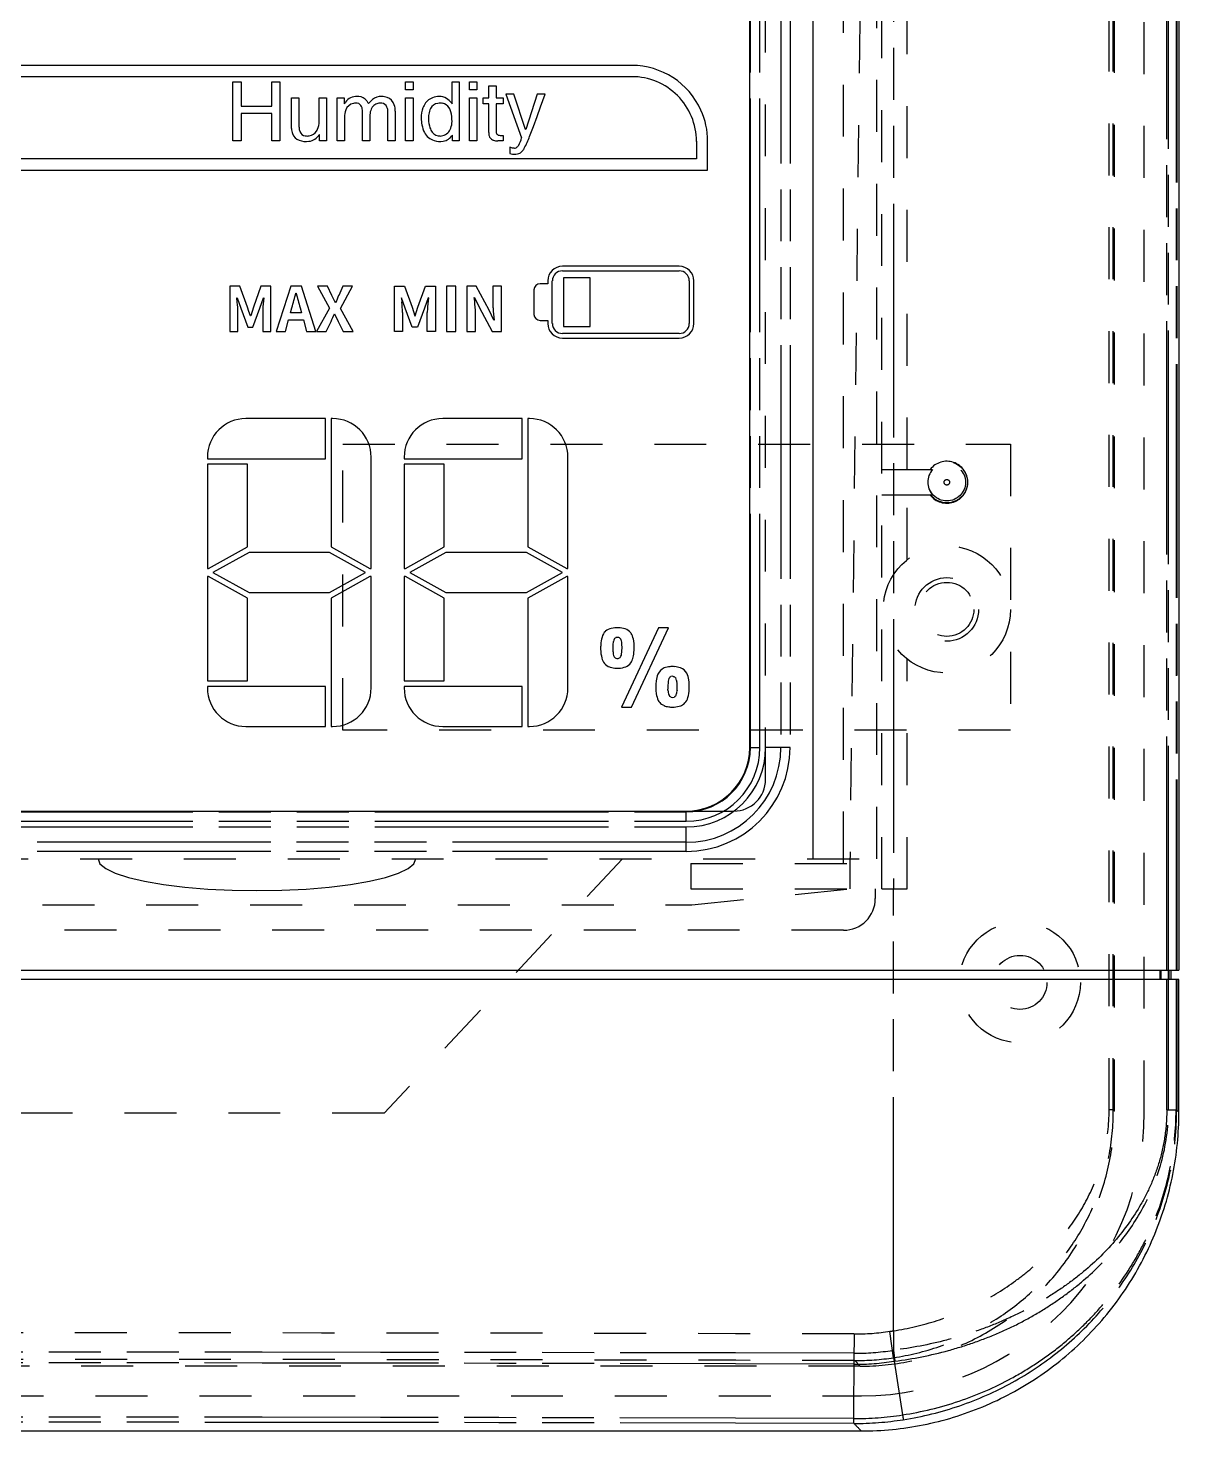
# Model space of a CAD drawing. Header units: millimetres. Extents: x 314 to 590, y -134 to 215.
# Drawn here: x 554.18 to 590.38, y 105.24 to 149.37 of the extents above; entities that cross this region are included whole.
import ezdxf

# ---------------------------------------------------------------- set-up
doc = ezdxf.new("R2010")
doc.units = ezdxf.units.MM
doc.header["$LTSCALE"] = 16.335
doc.linetypes.add('HIDDEN', pattern=[0.2, 0.1, -0.1])
doc.linetypes.add('PHANTOM', pattern=[0.8, 0.45, -0.05, 0.1, -0.05, 0.1, -0.05])
doc.layers.get('0').update_dxf_attribs({"linetype": 'CONTINUOUS'})
doc.layers.add('DEFAULT_2', color=8, linetype='HIDDEN')
doc.layers.add('DEFAULT_3', color=7, linetype='PHANTOM')

msp = doc.modelspace()

# ---------------------------------------------------------------- linework, layer by layer
at = {"color": 7, "linetype": 'Continuous'}
for p, q in [((576.875, 126.739), (576.875, 204.739)), ((590.375, 204.214), (590.375, 119.739)), ((573.169, 148.198), (527.58, 148.198)), ((532.3, 147.846), (573.169, 147.846)), ((560.62, 147.681), (560.873, 147.681)), ((560.62, 145.826), (560.62, 147.681)), ((560.873, 147.681), (560.873, 146.921)), ((561.846, 147.681), (562.099, 147.681)), ((561.846, 146.921), (561.846, 147.681)), ((562.099, 147.681), (562.099, 145.826)), ((566.051, 147.681), (566.284, 147.681)), ((566.051, 147.427), (566.051, 147.681)), ((566.284, 147.427), (566.051, 147.427)), ((566.284, 147.681), (566.284, 147.427)), ((567.51, 147.681), (567.733, 147.681)), ((567.51, 146.991), (567.51, 147.681)), ((567.733, 147.681), (567.733, 145.826)), ((568.057, 147.681), (568.29, 147.681)), ((568.057, 147.427), (568.057, 147.681)), ((568.29, 147.427), (568.057, 147.427)), ((568.29, 147.681), (568.29, 147.427)), ((568.665, 147.559), (568.898, 147.559)), ((568.665, 147.184), (568.665, 147.559)), ((568.898, 147.559), (568.898, 147.184)), ((562.464, 147.184), (562.697, 147.184)), ((562.464, 146.212), (562.464, 147.184)), ((562.697, 147.184), (562.697, 146.282)), ((563.336, 147.184), (563.558, 147.184)), ((563.336, 146.434), (563.336, 147.184)), ((563.558, 147.184), (563.558, 145.826)), ((563.893, 147.184), (564.116, 147.184)), ((563.893, 145.826), (563.893, 147.184)), ((564.116, 147.184), (564.116, 146.991)), ((564.876, 147.012), (564.886, 147.002)), ((566.051, 147.184), (566.284, 147.184)), ((566.051, 145.826), (566.051, 147.184)), ((566.284, 147.184), (566.284, 145.826)), ((568.057, 147.184), (568.29, 147.184)), ((568.057, 145.826), (568.057, 147.184)), ((568.29, 147.184), (568.29, 145.826)), ((568.493, 147.184), (568.665, 147.184)), ((568.493, 146.991), (568.493, 147.184)), ((568.665, 146.991), (568.493, 146.991)), ((568.665, 146.09), (568.665, 146.991)), ((568.898, 147.184), (569.121, 147.184)), ((569.121, 146.991), (568.898, 146.991)), ((568.898, 146.991), (568.898, 146.11)), ((569.121, 147.184), (569.121, 146.991)), ((569.456, 147.294), (569.202, 147.294)), ((569.202, 147.294), (569.699, 145.916)), ((569.82, 146.18), (569.456, 147.294)), ((570.185, 147.294), (569.831, 146.18)), ((570.438, 147.294), (570.185, 147.294)), ((570.297, 146.899), (570.366, 147.097)), ((570.366, 147.097), (570.438, 147.294)), ((560.873, 146.921), (561.846, 146.921)), ((561.846, 146.688), (560.873, 146.688)), ((560.873, 146.688), (560.873, 145.826)), ((561.846, 145.826), (561.846, 146.688)), ((564.126, 146.566), (564.126, 145.826)), ((564.693, 145.826), (564.693, 146.759)), ((564.927, 146.647), (564.927, 145.826)), ((565.494, 145.826), (565.494, 146.698)), ((565.727, 146.759), (565.727, 145.826)), ((570.069, 146.277), (570.184, 146.588)), ((570.184, 146.588), (570.297, 146.899)), ((569.831, 146.18), (569.82, 146.18)), ((569.952, 145.967), (570.069, 146.277)), ((560.873, 145.826), (560.62, 145.826)), ((562.099, 145.826), (561.846, 145.826)), ((563.346, 146.019), (563.336, 146.029)), ((563.346, 145.826), (563.346, 146.019)), ((563.558, 145.826), (563.346, 145.826)), ((564.126, 145.826), (563.893, 145.826)), ((564.927, 145.826), (564.693, 145.826)), ((565.727, 145.826), (565.494, 145.826)), ((566.284, 145.826), (566.051, 145.826)), ((567.521, 145.826), (567.521, 146.009)), ((567.733, 145.826), (567.521, 145.826)), ((568.29, 145.826), (568.057, 145.826)), ((569.121, 145.826), (568.949, 145.826)), ((569.03, 145.999), (569.121, 145.999)), ((569.121, 145.999), (569.121, 145.826)), ((575.198, 145.811), (575.198, 145.257)), ((575.551, 144.904), (575.551, 145.816)), ((575.198, 145.257), (532.212, 145.257)), ((569.324, 145.633), (569.324, 145.43)), ((569.775, 145.58), (569.782, 145.591)), ((532.269, 144.904), (575.551, 144.904)), ((574.655, 141.88), (570.983, 141.88)), ((570.983, 141.737), (574.655, 141.737)), ((560.838, 141.255), (560.522, 141.255)), ((560.522, 141.255), (560.522, 139.831)), ((561.08, 140.589), (560.838, 141.255)), ((561.5, 141.255), (561.263, 140.589)), ((561.816, 141.255), (561.5, 141.255)), ((561.816, 139.831), (561.816, 141.255)), ((562.439, 141.255), (561.983, 139.831)), ((562.774, 141.255), (562.439, 141.255)), ((563.232, 139.831), (562.774, 141.255)), ((563.592, 141.255), (563.277, 141.255)), ((563.277, 141.255), (563.652, 140.566)), ((563.735, 140.961), (563.592, 141.255)), ((564.079, 141.255), (563.945, 140.961)), ((564.004, 140.552), (564.38, 141.255)), ((564.38, 141.255), (564.079, 141.255)), ((565.698, 141.255), (566.014, 141.255)), ((565.698, 139.831), (565.698, 141.255)), ((566.014, 141.255), (566.256, 140.589)), ((566.439, 140.589), (566.676, 141.255)), ((566.676, 141.255), (566.992, 141.255)), ((566.992, 141.255), (566.992, 139.831)), ((567.627, 141.255), (567.342, 141.255)), ((567.342, 141.255), (567.342, 139.831)), ((567.627, 139.831), (567.627, 141.255)), ((568.268, 141.255), (567.977, 141.255)), ((567.977, 141.255), (567.977, 139.831)), ((568.682, 140.497), (568.268, 141.255)), ((569.067, 141.255), (568.797, 141.255)), ((568.797, 141.255), (568.797, 140.685)), ((569.067, 139.831), (569.067, 141.255)), ((570.522, 141.33), (570.281, 141.33)), ((570.522, 141.419), (570.522, 141.33)), ((570.665, 140.081), (570.665, 141.419)), ((571.853, 141.52), (571.019, 141.52)), ((571.019, 141.52), (571.019, 139.98)), ((571.853, 139.98), (571.853, 141.52)), ((574.973, 141.419), (574.973, 140.081)), ((575.116, 140.081), (575.116, 141.419)), ((560.741, 140.891), (560.749, 140.891)), ((560.756, 140.751), (560.741, 140.891)), ((560.749, 140.891), (560.863, 140.558)), ((561.467, 140.558), (561.583, 140.891)), ((561.583, 140.891), (561.592, 140.891)), ((562.597, 141.038), (562.607, 141.038)), ((563.841, 140.735), (563.735, 140.961)), ((565.925, 140.891), (565.918, 140.891)), ((565.918, 140.891), (565.932, 140.751)), ((566.039, 140.558), (565.925, 140.891)), ((566.759, 140.891), (566.643, 140.558)), ((566.768, 140.891), (566.759, 140.891)), ((568.212, 140.897), (568.222, 140.897)), ((568.223, 140.778), (568.212, 140.897)), ((568.222, 140.897), (568.366, 140.591)), ((570.088, 141.138), (570.088, 140.368)), ((560.778, 139.831), (560.778, 140.425)), ((560.863, 140.558), (561.084, 139.96)), ((561.124, 140.453), (561.08, 140.589)), ((561.167, 140.316), (561.124, 140.453)), ((561.219, 140.453), (561.177, 140.316)), ((561.263, 140.589), (561.219, 140.453)), ((561.248, 139.96), (561.467, 140.558)), ((561.556, 140.425), (561.556, 139.831)), ((562.433, 140.418), (562.476, 140.574)), ((562.772, 140.418), (562.433, 140.418)), ((562.73, 140.574), (562.772, 140.418)), ((563.652, 140.566), (563.252, 139.831)), ((563.81, 140.381), (563.818, 140.381)), ((563.818, 140.381), (563.929, 140.146)), ((563.85, 140.735), (563.841, 140.735)), ((564.405, 139.831), (564.004, 140.552)), ((565.954, 140.425), (565.954, 139.831)), ((566.26, 139.96), (566.039, 140.558)), ((566.256, 140.589), (566.301, 140.453)), ((566.301, 140.453), (566.343, 140.316)), ((566.353, 140.316), (566.395, 140.453)), ((566.395, 140.453), (566.439, 140.589)), ((566.643, 140.558), (566.424, 139.96)), ((566.732, 139.831), (566.732, 140.425)), ((568.247, 139.831), (568.247, 140.402)), ((568.366, 140.591), (568.778, 139.831)), ((568.824, 140.189), (568.682, 140.497)), ((561.084, 139.96), (561.248, 139.96)), ((561.177, 140.316), (561.167, 140.316)), ((562.272, 139.831), (562.372, 140.196)), ((562.372, 140.196), (562.834, 140.196)), ((562.834, 140.196), (562.934, 139.831)), ((563.554, 139.831), (563.706, 140.146)), ((563.929, 140.146), (564.089, 139.831)), ((566.424, 139.96), (566.26, 139.96)), ((566.343, 140.316), (566.353, 140.316)), ((568.834, 140.189), (568.824, 140.189)), ((570.281, 140.176), (570.522, 140.176)), ((570.522, 140.176), (570.522, 140.081)), ((571.019, 139.98), (571.853, 139.98)), ((560.522, 139.831), (560.778, 139.831)), ((561.556, 139.831), (561.816, 139.831)), ((561.983, 139.831), (562.272, 139.831)), ((562.934, 139.831), (563.232, 139.831)), ((563.252, 139.831), (563.554, 139.831)), ((564.089, 139.831), (564.405, 139.831)), ((565.954, 139.831), (565.698, 139.831)), ((566.992, 139.831), (566.732, 139.831)), ((567.342, 139.831), (567.627, 139.831)), ((567.977, 139.831), (568.247, 139.831)), ((568.778, 139.831), (569.067, 139.831)), ((574.655, 139.763), (570.983, 139.763)), ((570.983, 139.62), (574.655, 139.62)), ((563.529, 137.089), (561.028, 137.089)), ((563.529, 135.826), (563.529, 137.089)), ((563.755, 137.089), (563.705, 137.089)), ((563.705, 137.089), (563.705, 133.05)), ((569.719, 137.089), (567.218, 137.089)), ((569.719, 135.826), (569.719, 137.089)), ((569.945, 137.089), (569.895, 137.089)), ((569.895, 137.089), (569.895, 133.05)), ((559.816, 135.876), (559.816, 135.826)), ((559.816, 135.826), (563.529, 135.826)), ((561.078, 135.65), (559.816, 135.65)), ((559.816, 135.65), (559.816, 132.371)), ((561.078, 133.05), (561.078, 135.65)), ((564.968, 132.371), (564.968, 135.876)), ((566.006, 135.876), (566.006, 135.826)), ((566.006, 135.826), (569.719, 135.826)), ((567.268, 135.65), (566.006, 135.65)), ((566.006, 135.65), (566.006, 132.371)), ((567.268, 133.05), (567.268, 135.65)), ((571.158, 132.371), (571.158, 135.876)), ((559.855, 132.371), (561.078, 133.05)), ((561.125, 132.876), (559.989, 132.244)), ((563.658, 132.876), (561.125, 132.876)), ((564.794, 132.244), (563.658, 132.876)), ((563.705, 133.05), (564.928, 132.371)), ((566.045, 132.371), (567.268, 133.05)), ((567.315, 132.876), (566.179, 132.244)), ((569.848, 132.876), (567.315, 132.876)), ((570.984, 132.244), (569.848, 132.876)), ((569.895, 133.05), (571.118, 132.371)), ((559.816, 132.371), (559.855, 132.371)), ((559.855, 132.118), (559.816, 132.118)), ((559.816, 132.118), (559.816, 128.839)), ((561.078, 131.439), (559.855, 132.118)), ((559.989, 132.244), (561.125, 131.613)), ((563.658, 131.613), (564.794, 132.244)), ((564.928, 132.118), (563.705, 131.439)), ((564.928, 132.371), (564.968, 132.371)), ((564.968, 132.118), (564.928, 132.118)), ((564.968, 128.613), (564.968, 132.118)), ((566.006, 132.371), (566.045, 132.371)), ((566.045, 132.118), (566.006, 132.118)), ((566.006, 132.118), (566.006, 128.839)), ((567.268, 131.439), (566.045, 132.118)), ((566.179, 132.244), (567.315, 131.613)), ((569.848, 131.613), (570.984, 132.244)), ((571.118, 132.118), (569.895, 131.439)), ((571.118, 132.371), (571.158, 132.371)), ((571.158, 132.118), (571.118, 132.118)), ((571.158, 128.613), (571.158, 132.118)), ((561.125, 131.613), (563.658, 131.613)), ((567.315, 131.613), (569.848, 131.613)), ((561.078, 128.839), (561.078, 131.439)), ((563.705, 131.439), (563.705, 127.4)), ((567.268, 128.839), (567.268, 131.439)), ((569.895, 131.439), (569.895, 127.4)), ((574.009, 130.509), (572.843, 128.012)), ((573.152, 128.012), (574.316, 130.509)), ((574.316, 130.509), (574.009, 130.509)), ((572.187, 129.941), (572.186, 129.908)), ((572.186, 129.908), (572.186, 129.874)), ((572.186, 129.874), (572.186, 129.866)), ((572.186, 129.866), (572.186, 129.832)), ((572.189, 129.972), (572.187, 129.941)), ((572.569, 129.806), (572.57, 129.775)), ((572.584, 130.078), (572.58, 130.056)), ((572.625, 130.169), (572.611, 130.15)), ((572.643, 130.184), (572.625, 130.169)), ((572.664, 130.195), (572.643, 130.184)), ((572.758, 130.197), (572.734, 130.202)), ((572.779, 130.186), (572.758, 130.197)), ((572.797, 130.173), (572.779, 130.186)), ((572.837, 130.096), (572.832, 130.114)), ((572.579, 129.695), (572.583, 129.672)), ((572.613, 129.591), (572.628, 129.572)), ((572.628, 129.572), (572.646, 129.558)), ((572.646, 129.558), (572.667, 129.548)), ((572.667, 129.548), (572.691, 129.542)), ((572.691, 129.542), (572.713, 129.541)), ((572.713, 129.541), (572.739, 129.543)), ((572.739, 129.543), (572.762, 129.549)), ((572.762, 129.549), (572.782, 129.56)), ((572.782, 129.56), (572.8, 129.576)), ((572.8, 129.576), (572.815, 129.595)), ((572.815, 129.595), (572.825, 129.614)), ((573.19, 129.514), (573.198, 129.536)), ((572.467, 129.274), (572.49, 129.266)), ((574.333, 128.907), (574.343, 128.926)), ((574.343, 128.926), (574.358, 128.945)), ((574.358, 128.945), (574.376, 128.96)), ((574.395, 129.284), (574.365, 129.282)), ((574.376, 128.96), (574.396, 128.971)), ((574.426, 129.285), (574.395, 129.284)), ((574.447, 129.285), (574.426, 129.285)), ((574.478, 129.284), (574.447, 129.285)), ((574.468, 128.978), (574.491, 128.972)), ((574.509, 129.283), (574.478, 129.284)), ((574.491, 128.972), (574.512, 128.962)), ((574.512, 128.962), (574.53, 128.947)), ((574.53, 128.947), (574.546, 128.929)), ((559.816, 128.839), (561.078, 128.839)), ((563.529, 128.663), (559.816, 128.663)), ((559.816, 128.663), (559.816, 128.613)), ((563.529, 127.4), (563.529, 128.663)), ((566.006, 128.839), (567.268, 128.839)), ((569.719, 128.663), (566.006, 128.663)), ((566.006, 128.663), (566.006, 128.613)), ((569.719, 127.4), (569.719, 128.663)), ((574.304, 128.548), (574.303, 128.579)), ((574.307, 128.519), (574.304, 128.548)), ((574.576, 128.848), (574.581, 128.826)), ((574.589, 128.545), (574.587, 128.516)), ((572.843, 128.012), (573.152, 128.012)), ((574.327, 128.02), (574.355, 128.016)), ((574.362, 128.348), (574.346, 128.366)), ((574.355, 128.016), (574.385, 128.014)), ((574.38, 128.334), (574.362, 128.348)), ((574.401, 128.324), (574.38, 128.334)), ((574.47, 128.012), (574.501, 128.013)), ((574.515, 128.337), (574.494, 128.326)), ((574.71, 128.056), (574.731, 128.065)), ((561.028, 127.4), (563.529, 127.4)), ((563.705, 127.4), (563.755, 127.4)), ((567.218, 127.4), (569.719, 127.4)), ((569.895, 127.4), (569.945, 127.4)), ((525.875, 124.739), (574.875, 124.739)), ((510.375, 119.739), (590.375, 119.739)), ((590.117, 119.739), (590.117, 119.439)), ((590.375, 119.439), (510.375, 119.439)), ((590.375, 115.263), (590.375, 119.439)), ((581.417, 107.431), (581.68, 105.744)), ((520.368, 105.239), (580.382, 105.239))]:
    msp.add_line(p, q, dxfattribs=at)
for centre, radius, start, end in [((573.166, 145.812), 2.386, 24.34, 89.9408), ((573.166, 145.813), 2.032, 359.9184, 89.9281), ((564.672, 146.629), 0.663, 141.0679, 146.9041), ((564.52, 146.764), 0.461, 88.6141, 142.2294), ((564.465, 146.691), 0.316, 100.1148, 160.0022), ((564.482, 146.718), 0.294, 80.5785, 104.4285), ((564.509, 146.837), 0.172, 22.9415, 82.8691), ((564.531, 146.743), 0.482, 84.5278, 90.0053), ((564.55, 146.873), 0.35, 37.5633, 85.5129), ((564.453, 146.793), 0.476, 27.3582, 38.1186), ((565.47, 146.55), 0.738, 128.4249, 142.2781), ((565.247, 146.707), 0.302, 102.577, 157.5184), ((565.284, 146.791), 0.434, 87.6871, 128.9756), ((565.287, 146.569), 0.445, 96.1823, 103.7617), ((565.256, 146.668), 0.344, 82.3663, 92.8364), ((565.261, 146.608), 0.618, 70.3703, 86.269), ((565.285, 146.815), 0.195, 22.8721, 84.9441), ((565.346, 146.846), 0.365, 18.4023, 70.4245), ((567.07, 146.723), 0.491, 111.1328, 153.5242), ((567.104, 146.702), 0.306, 97.1809, 152.6927), ((567.135, 146.541), 0.684, 92.4656, 110.7083), ((567.142, 146.539), 0.472, 81.5777, 99.199), ((567.106, 146.793), 0.431, 57.6939, 90.0444), ((567.168, 146.717), 0.293, 30.919, 81.5625), ((566.978, 146.597), 0.665, 39.7038, 57.4455), ((567.603, 147.075), 0.124, 205.0268, 222.0557), ((564.802, 146.566), 0.676, 159.7862, 179.9852), ((564.322, 146.768), 0.372, 358.5719, 21.4928), ((565.489, 146.606), 0.564, 157.3857, 175.7898), ((565.197, 146.772), 0.292, 15.0671, 23.928), ((564.953, 146.721), 0.542, 357.4894, 13.5397), ((565.068, 146.752), 0.659, 0.5375, 18.5019), ((567.634, 146.51), 1.097, 161.1076, 178.1451), ((567.974, 146.597), 1.437, 182.0619, 190.883), ((567.232, 146.631), 0.677, 152.6674, 159.7553), ((567.782, 146.533), 1.012, 172.5549, 181.589), ((567.297, 146.606), 0.521, 152.9785, 173.5323), ((566.989, 146.605), 0.504, 15.3946, 31.3631), ((566.374, 146.456), 1.137, 358.9251, 14.4249), ((573.183, 145.819), 2.368, 359.9359, 24.3563), ((563, 146.22), 0.536, 180.9287, 197.8867), ((563.216, 146.279), 0.519, 179.6429, 194.5876), ((563.005, 146.233), 0.303, 196.1919, 202.7866), ((562.922, 146.194), 0.212, 201.6518, 261.9933), ((562.98, 146.301), 0.32, 277.1669, 328.2176), ((562.902, 146.354), 0.414, 327.6938, 336.6595), ((562.572, 146.472), 0.765, 338.3379, 357.177), ((567.385, 146.476), 0.835, 190.3455, 207.5647), ((567.74, 146.526), 0.969, 181.2457, 197.4323), ((567.311, 146.404), 0.524, 198.7333, 207.2676), ((567.137, 146.303), 0.323, 205.4596, 258.6712), ((567.14, 146.338), 0.353, 283.326, 340.5639), ((566.865, 146.437), 0.645, 340.4141, 359.794), ((569.062, 146.11), 0.164, 179.8871, 189.0809), ((562.81, 146.163), 0.337, 198.4882, 251.53), ((562.922, 146.472), 0.666, 250.8364, 277.3227), ((562.958, 146.346), 0.368, 259.7827, 279.7214), ((562.954, 146.247), 0.439, 276.8806, 330.1863), ((567.094, 146.321), 0.506, 207.1766, 253.4505), ((567.138, 146.431), 0.624, 252.4254, 278.802), ((567.158, 146.394), 0.416, 258.277, 266.861), ((567.075, 146.542), 0.567, 276.1384, 284.9449), ((567.177, 146.207), 0.397, 278.2896, 330.0636), ((569.005, 146.072), 0.34, 176.9006, 195.1859), ((568.863, 146.033), 0.193, 195.2083, 246.1302), ((568.899, 146.102), 0.27, 245.1791, 252.8639), ((568.943, 146.285), 0.459, 254.2779, 270.7273), ((568.991, 146.095), 0.0908, 187.0291, 250.9406), ((569.026, 146.202), 0.203, 251.2383, 271.0534), ((569.386, 145.812), 0.251, 308.6175, 331.6506), ((568.641, 146.218), 1.1, 331.4945, 344.0688), ((566.157, 147.462), 4.079, 332.7077, 338.5009), ((569.322, 145.604), 0.029, 39.9757, 86.22), ((569.421, 145.655), 0.245, 246.6767, 268.6322), ((569.465, 145.97), 0.368, 250.7844, 268.5266), ((569.46, 145.985), 0.577, 265.5592, 285.5586), ((569.488, 145.683), 0.0865, 248.338, 309.9356), ((569.564, 145.61), 0.187, 285.5375, 320.5972), ((569.498, 145.717), 0.309, 312.942, 333.6602), ((570.984, 141.418), 0.462, 90.0759, 179.9158), ((570.984, 141.418), 0.318, 90.0632, 179.9248), ((574.655, 141.418), 0.462, 0.0824, 89.9176), ((574.655, 141.418), 0.318, 0.0653, 89.9347), ((570.281, 141.138), 0.192, 90.0075, 179.9925), ((568.304, 140.095), 6.759, 173.2323, 176.504), ((552.454, 143.441), 10.424, 344.0322, 346.668), ((574.436, 143.931), 12.178, 193.743, 196.0014), ((567.921, 139.163), 4.364, 155.6726, 158.8792), ((573.481, 140.095), 6.759, 173.2323, 176.504), ((557.664, 140.377), 3.114, 0.8909, 6.8911), ((563.432, 140.419), 1.876, 177.31, 179.7996), ((560.218, 141.831), 3.873, 334.2248, 338.0246), ((562.84, 140.377), 3.114, 0.8909, 6.8911), ((568.608, 140.419), 1.876, 177.31, 179.7996), ((564.37, 140.347), 3.877, 0.8131, 6.3705), ((570.925, 140.689), 2.128, 180.0894, 183.435), ((579.384, 141.304), 10.609, 184.0156, 186.0352), ((570.281, 140.368), 0.192, 180.0094, 269.993), ((570.984, 140.082), 0.462, 180.0838, 269.9244), ((570.984, 140.082), 0.318, 180.0763, 269.9356), ((574.655, 140.082), 0.462, 270.0824, 359.9176), ((574.655, 140.082), 0.318, 270.0653, 359.9347), ((561.028, 135.876), 1.212, 90.0071, 179.9929), ((563.755, 135.876), 1.212, 0.0071, 89.9929), ((567.218, 135.876), 1.212, 90.0071, 179.9929), ((569.945, 135.876), 1.212, 0.0071, 89.9929), ((573.14, 129.936), 0.952, 163.108, 177.8376), ((572.619, 130.104), 0.405, 134.1772, 164.3611), ((572.613, 130.079), 0.42, 102.6657, 131.1848), ((572.712, 129.628), 0.881, 87.8657, 102.5054), ((572.713, 130.055), 0.149, 81.8429, 109.3189), ((572.735, 129.811), 0.697, 71.2117, 89.2129), ((572.843, 130.129), 0.362, 37.3241, 71.1996), ((572.689, 130.035), 0.541, 28.9867, 35.2745), ((572.56, 130.001), 0.672, 7.9239, 26.2455), ((573.306, 129.838), 1.12, 180.3048, 194.7796), ((573.893, 129.874), 1.326, 172.1467, 182.9486), ((573.537, 129.838), 0.968, 183.717, 188.4759), ((572.824, 130.03), 0.244, 150.5532, 168.7221), ((572.691, 130.07), 0.148, 17.4854, 44.196), ((572.05, 129.915), 0.808, 359.6245, 12.9283), ((571.573, 129.868), 1.285, 351.9677, 1.8601), ((571.691, 129.873), 1.549, 354.1894, 8.1568), ((572.675, 129.67), 0.467, 194.6051, 218.0263), ((572.587, 129.621), 0.367, 220.3793, 250.8969), ((572.799, 129.706), 0.219, 188.8975, 211.6768), ((572.507, 129.742), 0.343, 337.9429, 351.017), ((572.821, 129.65), 0.401, 285.7263, 315.0354), ((572.79, 129.649), 0.423, 318.1265, 341.3835), ((572.342, 129.796), 0.894, 343.1012, 354.9385), ((572.687, 129.92), 0.684, 253.2275, 269.5169), ((572.721, 130.019), 0.783, 267.1482, 285.4746), ((574.668, 128.756), 0.742, 156.716, 173.9569), ((574.32, 128.904), 0.363, 111.6012, 156.369), ((574.41, 128.657), 0.627, 94.1341, 111.0013), ((574.648, 128.783), 0.339, 158.4682, 171.7357), ((574.446, 128.837), 0.143, 81.1185, 110.4795), ((574.485, 128.665), 0.619, 70.3354, 87.7457), ((574.363, 128.814), 0.215, 8.9867, 32.0266), ((574.581, 128.911), 0.354, 27.3609, 71.6754), ((574.293, 128.777), 0.672, 7.9069, 26.2248), ((561.028, 128.613), 1.212, 180.0071, 269.9929), ((563.755, 128.613), 1.212, 270.0071, 359.9929), ((567.218, 128.613), 1.212, 180.0071, 269.9929), ((569.945, 128.613), 1.212, 270.0071, 359.9929), ((575.46, 128.648), 1.541, 173.0609, 188.2423), ((575.671, 128.649), 1.37, 172.3357, 182.9319), ((574.862, 128.558), 0.557, 184.0264, 193.7779), ((574.075, 128.558), 0.514, 342.7588, 355.3288), ((573.238, 128.645), 1.355, 355.7387, 7.666), ((573.959, 128.596), 1.013, 343.529, 359.1885), ((573.447, 128.65), 1.527, 357.4176, 8.2484), ((574.593, 128.517), 0.664, 187.7769, 206.2895), ((574.31, 128.384), 0.351, 207.3121, 233.2072), ((574.352, 128.46), 0.438, 234.7521, 246.561), ((574.39, 128.567), 0.551, 247.3967, 263.4557), ((574.478, 128.457), 0.16, 191.4915, 214.5668), ((574.446, 129.142), 1.13, 266.8905, 271.2005), ((574.445, 128.463), 0.146, 252.7485, 289.8149), ((574.48, 128.656), 0.643, 271.8904, 290.9858), ((574.434, 128.449), 0.138, 305.8518, 341.8625), ((574.576, 128.397), 0.366, 295.0761, 315.7512), ((574.512, 128.433), 0.437, 318.2722, 343.5), ((574.875, 126.739), 2, 270, 0)]:
    msp.add_arc(centre, radius, start, end, dxfattribs=at)
msp.add_open_spline([(580.382, 105.239), (581.035, 105.238), (582.346, 105.367), (584.232, 105.942), (585.97, 106.875), (587.494, 108.13), (588.744, 109.658), (589.673, 111.402), (590.246, 113.294), (590.375, 114.608), (590.375, 115.263)], degree=3, knots=[0, 0, 0, 0, 0.124861, 0.249699, 0.374565, 0.499487, 0.624493, 0.749595, 0.87477, 1, 1, 1, 1], dxfattribs=at)
at = {"layer": 'DEFAULT_2', "color": 8, "linetype": 'HIDDEN'}
for p, q in [((579.825, 123.089), (579.825, 208.389)), ((581.025, 208.389), (580.025, 123.089)), ((578.875, 123.239), (578.875, 208.239)), ((580.875, 123.239), (580.875, 208.239)), ((577.375, 125.739), (577.375, 205.739)), ((588.18, 115.337), (588.18, 204.14)), ((588.311, 115.336), (588.311, 204.141)), ((588.346, 115.294), (588.346, 204.183)), ((589.281, 115.259), (589.281, 204.218)), ((581.025, 122.289), (581.025, 202.689)), ((581.825, 135.485), (581.825, 154.177)), ((564.075, 136.285), (585.075, 136.285)), ((564.075, 127.285), (564.075, 136.285)), ((585.075, 136.285), (585.075, 127.285)), ((581.025, 135.485), (582.628, 135.485)), ((581.025, 134.685), (582.628, 134.685)), ((581.825, 132.647), (581.825, 134.685)), ((581.825, 122.289), (581.825, 129.524)), ((585.075, 127.285), (564.075, 127.285)), ((574.875, 124.739), (576.375, 124.739)), ((519.875, 123.239), (580.875, 123.239)), ((556.375, 123.239), (556.437, 123.082)), ((572.875, 123.239), (565.375, 115.239)), ((566.314, 123.082), (566.375, 123.239)), ((556.437, 123.082), (556.62, 122.93)), ((556.62, 122.93), (556.92, 122.785)), ((556.92, 122.785), (557.33, 122.651)), ((565.42, 122.651), (565.83, 122.785)), ((565.83, 122.785), (566.131, 122.93)), ((566.131, 122.93), (566.314, 123.082)), ((575.025, 123.089), (580.025, 123.089)), ((575.025, 123.089), (575.025, 122.289)), ((580.025, 123.089), (580.025, 122.289)), ((557.33, 122.651), (557.84, 122.531)), ((557.84, 122.531), (558.436, 122.43)), ((558.436, 122.43), (559.105, 122.348)), ((559.105, 122.348), (559.83, 122.287)), ((559.83, 122.287), (560.593, 122.251)), ((562.157, 122.251), (562.92, 122.287)), ((562.92, 122.287), (563.645, 122.348)), ((563.645, 122.348), (564.314, 122.43)), ((564.314, 122.43), (564.911, 122.531)), ((564.911, 122.531), (565.42, 122.651)), ((575.025, 122.289), (580.825, 122.289)), ((575.05, 121.791), (580.025, 122.289)), ((580.825, 122.289), (580.825, 121.989)), ((581.025, 122.289), (581.825, 122.289)), ((560.593, 122.251), (561.375, 122.239)), ((561.375, 122.239), (562.157, 122.251)), ((525.225, 121.789), (575, 121.789)), ((579.825, 120.989), (524.925, 120.989)), ((565.375, 115.239), (535.375, 115.239)), ((580.352, 107.275), (520.398, 107.275)), ((580.159, 107.452), (580.177, 107.452)), ((520.362, 106.34), (580.388, 106.34))]:
    msp.add_line(p, q, dxfattribs=at)
at = {"layer": 'DEFAULT_2', "color": 8, "linetype": 'Continuous'}
msp.add_line((578.875, 123.239), (578.875, 208.239), dxfattribs=at)
at = {"layer": 'DEFAULT_2', "color": 8, "linetype": 'PHANTOM'}
for p, q in [((581.396, 108.388), (581.396, 122.289)), ((588.311, 115.336), (588.179, 115.337)), ((588.311, 115.336), (588.267, 115.337)), ((580.155, 108.288), (580.153, 107.452)), ((581.401, 107.543), (581.285, 108.372)), ((580.353, 107.276), (580.177, 107.452)), ((580.353, 107.276), (580.353, 107.275))]:
    msp.add_line(p, q, dxfattribs=at)
msp.add_lwpolyline([(588.267, 115.337), (588.223, 115.337), (588.202, 115.337), (588.18, 115.337)], dxfattribs=at)
at = {"layer": 'DEFAULT_2', "color": 8, "linetype": 'HIDDEN'}
for centre, radius in [((583.075, 135.085), 0.65), ((583.075, 135.085), 0.587), ((583.075, 131.085), 2), ((583.075, 131.085), 1), ((583.075, 131.085), 0.85), ((585.375, 119.349), 1.9), ((585.375, 119.349), 0.85)]:
    msp.add_circle(centre, radius, dxfattribs=at)
at = {"layer": 'DEFAULT_2', "color": 8, "linetype": 'PHANTOM'}
msp.add_circle((583.075, 135.085), 0.0869, dxfattribs=at)
at = {"layer": 'DEFAULT_2', "color": 8, "linetype": 'HIDDEN'}
for centre, radius, start, end in [((583.074, 135.086), 0.659, 359.9782, 142.671), ((583.075, 135.085), 0.6, 138.1897, 221.8103), ((583.074, 135.085), 0.659, 217.329, 0.0218), ((576.375, 125.739), 1, 270, 360), ((579.825, 121.989), 1, 270, 0), ((575, 122.289), 0.5, 270, 275.7106), ((580.362, 115.259), 8.919, 270.1704, 0), ((550.367, -11356.315), 11464.642, 89.8511403, 89.9999592), ((580.189, 115.48), 7.191, 269.7183, 278.7728), ((580.768, 112.479), 4.139, 277.1802, 278.7268), ((550.394, -11345.334), 11452.824, 89.8510911, 90.0000938), ((580.196, 115.466), 8.014, 269.8601, 278.6447)]:
    msp.add_arc(centre, radius, start, end, dxfattribs=at)
for points, knots in [([(580.353, 107.275), (580.875, 107.275), (581.923, 107.378), (583.432, 107.838), (584.823, 108.584), (586.041, 109.588), (587.041, 110.811), (587.785, 112.206), (588.243, 113.719), (588.346, 114.77), (588.346, 115.294)], [0, 0, 0, 0, 0.124854, 0.249693, 0.374567, 0.499499, 0.624512, 0.749615, 0.874783, 1, 1, 1, 1]), ([(581.396, 108.388), (581.86, 108.459), (582.767, 108.675), (584.042, 109.19), (584.998, 109.773), (585.684, 110.302), (586.154, 110.728), (586.581, 111.184), (587.095, 111.833), (587.633, 112.741), (588.077, 113.978), (588.18, 114.875), (588.179, 115.337)], [0, 0, 0, 0, 0.133643, 0.264087, 0.389749, 0.450761, 0.510706, 0.569825, 0.628429, 0.746014, 0.868515, 1, 1, 1, 1]), ([(581.401, 107.543), (581.891, 107.618), (582.849, 107.853), (584.183, 108.445), (585.364, 109.236), (586.369, 110.191), (587.189, 111.287), (587.814, 112.519), (588.219, 113.882), (588.312, 114.845), (588.311, 115.336)], [0, 0, 0, 0, 0.131225, 0.259884, 0.38457, 0.505961, 0.625434, 0.745519, 0.869913, 1, 1, 1, 1])]:
    msp.add_open_spline(points, degree=3, knots=knots, dxfattribs=at)
at = {"layer": 'DEFAULT_2', "color": 8, "linetype": 'PHANTOM'}
msp.add_open_spline([(588.346, 115.294), (588.343, 115.296), (588.335, 115.303), (588.324, 115.318), (588.316, 115.33), (588.311, 115.336)], degree=3, knots=[0, 0, 0, 0, 0.2095, 0.590982, 1, 1, 1, 1], dxfattribs=at)
at = {"layer": 'DEFAULT_3', "color": 7, "linetype": 'PHANTOM'}
for p, q in [((581.396, 209.189), (581.396, 122.289)), ((576.895, 126.739), (576.895, 204.739)), ((577.195, 126.739), (577.195, 204.739)), ((577.856, 204.739), (577.856, 126.739)), ((578.144, 204.739), (578.144, 126.739)), ((589.993, 119.739), (589.993, 204.14)), ((590.044, 119.439), (590.044, 204.14)), ((590.284, 204.14), (590.284, 119.739)), ((590.304, 204.142), (590.304, 119.739)), ((576.875, 126.739), (577.195, 126.739)), ((578.144, 126.739), (577.375, 126.739)), ((525.875, 124.719), (574.875, 124.719)), ((574.875, 124.419), (574.875, 124.739)), ((525.875, 124.419), (574.875, 124.419)), ((525.875, 124.239), (574.875, 124.239)), ((574.875, 123.469), (574.875, 124.239)), ((574.875, 123.758), (525.875, 123.758)), ((574.875, 123.469), (525.875, 123.469)), ((589.778, 119.739), (589.778, 119.439)), ((589.804, 119.739), (589.804, 119.439)), ((590.054, 119.739), (590.054, 119.439)), ((589.993, 115.337), (589.993, 119.439)), ((590.043, 115.337), (590.044, 119.439)), ((590.284, 119.439), (590.284, 115.337)), ((590.304, 119.439), (590.304, 115.335)), ((589.993, 115.337), (590.284, 115.337)), ((590.375, 115.263), (590.304, 115.335)), ((581.396, 108.388), (581.396, 107.778)), ((581.396, 107.778), (581.441, 107.434)), ((580.149, 107.682), (580.144, 105.627)), ((580.382, 105.24), (580.382, 105.239))]:
    msp.add_line(p, q, dxfattribs=at)
for centre, radius, start, end in [((574.875, 126.739), 3.269, 270, 0), ((574.875, 126.739), 2.981, 270, 0), ((574.875, 126.739), 2.5, 270, 0), ((574.875, 126.739), 2.32, 270, 0), ((574.875, 126.739), 2.02, 270, 0), ((550.377, -11344.327), 11452.048, 89.8510427, 90.1489691), ((580.175, 115.477), 7.795, 269.8135, 278.823), ((580.733, 112.9), 5.165, 277.0943, 277.3818), ((550.375, -11344.295), 11451.675, 89.8510363, 90.1489624), ((580.175, 115.477), 8.142, 269.8136, 278.7776), ((550.375, -11345.386), 11450.899, 89.8510165, 90.1489835), ((550.375, -11344.293), 11449.965, 89.8510363, 90.1489624), ((580.167, 115.498), 9.871, 269.8662, 278.8174), ((580.173, 115.489), 10.015, 269.8705, 278.7984)]:
    msp.add_arc(centre, radius, start, end, dxfattribs=at)
for points, knots in [([(589.992, 115.337), (589.992, 115.061), (589.954, 114.52), (589.783, 113.744), (589.525, 113.028), (589.088, 112.157), (588.379, 111.173), (587.503, 110.327), (586.709, 109.735), (586.062, 109.32), (585.372, 108.942), (584.639, 108.611), (583.868, 108.325), (582.793, 108.007), (581.959, 107.847), (581.396, 107.778)], [0, 0, 0, 0, 0.066438, 0.130134, 0.190755, 0.24929, 0.364171, 0.480909, 0.540997, 0.602609, 0.665701, 0.730256, 0.796243, 0.863439, 1, 1, 1, 1]), ([(581.441, 107.434), (582.009, 107.507), (582.85, 107.675), (583.931, 108.011), (584.706, 108.312), (585.442, 108.662), (586.134, 109.06), (586.781, 109.496), (587.575, 110.12), (588.449, 111.008), (589.299, 112.25), (589.896, 113.704), (590.044, 114.779), (590.043, 115.337)], [0, 0, 0, 0, 0.135142, 0.20167, 0.267075, 0.331166, 0.393855, 0.455146, 0.515135, 0.63202, 0.747716, 0.86823, 1, 1, 1, 1]), ([(581.68, 105.744), (582.284, 105.836), (583.468, 106.124), (584.855, 106.728), (585.872, 107.34), (586.579, 107.85), (587.233, 108.411), (588.024, 109.219), (588.707, 110.118), (589.263, 111.094), (589.741, 112.132), (590.166, 113.544), (590.284, 114.732), (590.284, 115.337)], [0, 0, 0, 0, 0.130739, 0.259233, 0.322269, 0.384387, 0.445699, 0.506381, 0.626162, 0.686109, 0.74648, 0.870424, 1, 1, 1, 1]), ([(581.705, 105.592), (582.308, 105.686), (583.492, 105.979), (585.144, 106.713), (586.616, 107.698), (587.874, 108.895), (588.901, 110.272), (589.682, 111.817), (590.187, 113.521), (590.303, 114.723), (590.304, 115.335)], [0, 0, 0, 0, 0.12968, 0.257476, 0.382164, 0.504223, 0.624503, 0.745377, 0.870018, 1, 1, 1, 1]), ([(590.304, 115.335), (590.302, 115.336), (590.295, 115.336), (590.288, 115.337), (590.284, 115.337)], [0, 0, 0, 0, 0.309298, 1, 1, 1, 1]), ([(581.37, 107.775), (581.375, 107.743), (581.39, 107.628), (581.404, 107.514), (581.417, 107.431)], [0, 0, 0, 0, 0.27451, 1, 1, 1, 1]), ([(580.151, 105.475), (580.15, 105.476), (580.15, 105.48), (580.149, 105.489), (580.148, 105.502), (580.147, 105.527), (580.146, 105.57), (580.145, 105.606), (580.144, 105.627)], [0, 0, 0, 0, 0.026741, 0.083055, 0.168597, 0.282681, 0.592283, 1, 1, 1, 1]), ([(581.68, 105.744), (581.684, 105.723), (581.69, 105.687), (581.697, 105.641), (581.702, 105.611), (581.705, 105.597), (581.706, 105.592)], [0, 0, 0, 0, 0.406118, 0.715237, 0.915518, 1, 1, 1, 1])]:
    msp.add_open_spline(points, degree=3, knots=knots, dxfattribs=at)
for points in [[(581.417, 107.431), (581.425, 107.432), (581.433, 107.433), (581.441, 107.434)], [(580.151, 105.475), (580.228, 105.397), (580.304, 105.317), (580.382, 105.24)]]:
    msp.add_open_spline(points, degree=3, dxfattribs=at)

doc.saveas('drawing.dxf')
